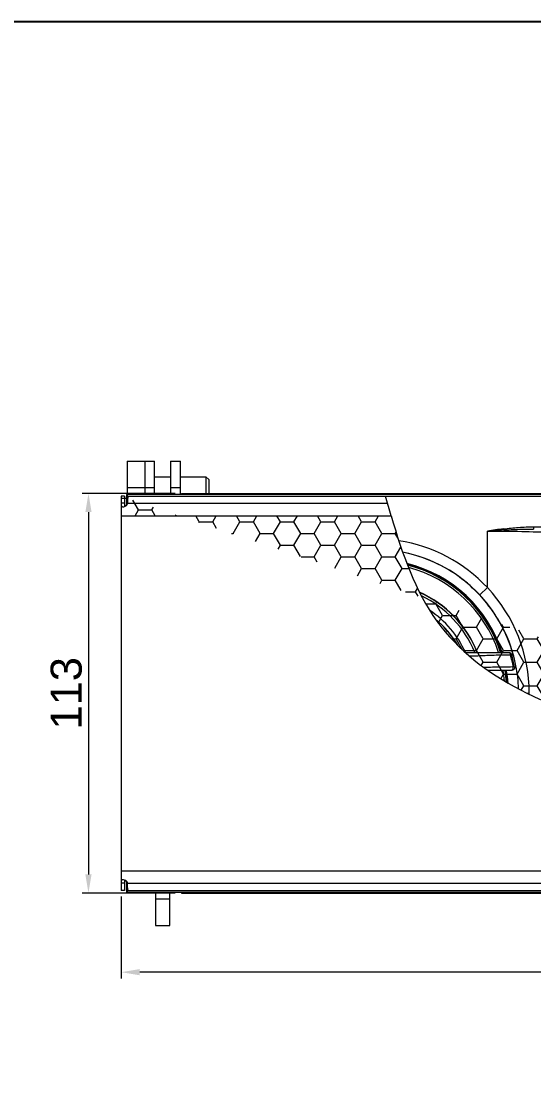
# Model space of a CAD drawing. Header units: millimetres. Extents: x 0 to 1040, y 0 to 735.
# Drawn here: x 326.6 to 470.9, y 432.9 to 735.1 of the extents above; entities that cross this region are included whole.
import ezdxf

# ---------------------------------------------------------------- set-up
doc = ezdxf.new("R2010")
doc.units = ezdxf.units.MM
doc.header["$LTSCALE"] = 0.1
doc.layers.get('0').update_dxf_attribs({"lineweight": 13})
doc.layers.get('Defpoints').update_dxf_attribs({"lineweight": 9})
doc.layers.add('图框', color=7, linetype='Continuous')
doc.layers.add('标注', color=251, linetype='Continuous', lineweight=9)
doc.styles.get("Standard").update_dxf_attribs({"font": 'arial.ttf'})
doc.dimstyles.new('STANDARD 3.5', dxfattribs={"dimscale": 3.5, "dimtxt": 2.5, "dimasz": 1.5, "dimexe": 0.5, "dimexo": 0.5, "dimgap": 0.5, "dimtad": 1, "dimtoh": 1, "dimdec": 1, "dimzin": 9, "dimdsep": 46, "dimtxsty": 'Standard', "dimcen": 0, "dimclrd": 256, "dimclre": 256, "dimclrt": 256, "dimadec": 0, "dimazin": 0, "dimtp": 0.01, "dimtm": 0.01, "dimtfac": 1, "dimtdec": 1, "dimtofl": 0, "dimtmove": 0, "dimatfit": 3, "dimfxl": 1, "dimtolj": 1, "dimtzin": 4, "dimlwd": -1, "dimlwe": -1, "dimarcsym": 0})

# ---------------------------------------------------------------- blocks, each defined once
blk = doc.blocks.new('*D10')
at = {"layer": 'Defpoints', "color": 0, "transparency": 16777216}
for p in [(371.7, 602.14), (345.5, 489.62), (371.7, 489.62)]:
    blk.add_point(p, dxfattribs=at)
at = {"layer": '标注', "transparency": 16777216}
for p, q in [((369.95, 602.14), (343.75, 602.14)), ((345.5, 596.89), (345.5, 494.87)), ((369.95, 489.62), (343.75, 489.62))]:
    blk.add_line(p, q, dxfattribs=at)
for points in [[(344.63, 596.89), (346.38, 596.89), (345.5, 602.14)], [(344.63, 494.87), (346.38, 494.87), (345.5, 489.62)]]:
    blk.add_solid(points, dxfattribs=at)
at = {"layer": '标注', "transparency": 16777216, "insert": (339.28, 545.88), "char_height": 8.75, "attachment_point": 5, "rotation": 90}
blk.add_mtext('\\A1;113', dxfattribs=at)
blk = doc.blocks.new('A4-H')
at = {"layer": '图框'}
blk.add_lwpolyline([(0, 210.021), (297, 210.021), (297, 0), (0, 0)], close=True, dxfattribs=at)
blk = doc.blocks.new('*D22')
at = {"layer": 'Defpoints', "color": 0, "transparency": 16777216}
for p in [(354.7, 490.38), (669.7, 490.38), (354.7, 467.33)]:
    blk.add_point(p, dxfattribs=at)
at = {"layer": '标注', "transparency": 16777216}
for p, q in [((354.7, 488.63), (354.7, 465.58)), ((669.7, 488.63), (669.7, 465.58)), ((664.45, 467.33), (359.95, 467.33))]:
    blk.add_line(p, q, dxfattribs=at)
for points in [[(359.95, 468.21), (359.95, 466.46), (354.7, 467.33)], [(664.45, 468.21), (664.45, 466.46), (669.7, 467.33)]]:
    blk.add_solid(points, dxfattribs=at)
at = {"layer": '标注', "transparency": 16777216, "insert": (512.2, 473.55), "char_height": 8.75, "attachment_point": 5}
blk.add_mtext('\\A1;315', dxfattribs=at)

msp = doc.modelspace()

# ---------------------------------------------------------------- hatches: boundary and pattern name
at = {"layer": '标注'}
h = msp.add_hatch(dxfattribs=at)
h.set_pattern_fill('HONEY', color=256, scale=1.2)
h.set_pattern_definition([(0, (-1537.8084, -3084.81), (5.715, 3.2995568), [3.81, -7.62]), (120, (-1537.8084, -3084.81), (-5.715, 3.2995568), [3.81, -7.62]), (60, (-1537.8084, -3084.81), (1e-08, 6.5991136), [-7.62, 3.81])])
edge = h.paths.add_edge_path()
edge.add_line((354.7, 601.38), (354.7, 490.38))
edge.add_line((354.7, 595.88), (430.79, 595.88))
edge.add_spline(control_points=[(430.79, 595.88), (433.94, 585.12), (444.32, 554.84), (521.1, 521.25), (607.37, 545.4), (655.2, 506.59), (668.2, 495.85)], knot_values=[6.298753, 6.298753, 6.298753, 6.298753, 38.874051, 100.765624, 231.297321, 280.254882, 280.254882, 280.254882, 280.254882], degree=3, periodic=0)
edge.add_line((354.7, 495.88), (668.16, 495.88))

# ---------------------------------------------------------------- linework, layer by layer
at = {"lineweight": 9}
for p, q in [((356.4, 611.28), (356.4, 601.88)), ((356.4, 611.28), (364.15, 611.28)), ((361.4, 611.28), (361.4, 601.88)), ((364.15, 601.88), (364.15, 611.28)), ((368.65, 611.28), (368.65, 601.88)), ((368.65, 611.28), (371.4, 611.28)), ((371.4, 601.88), (371.4, 611.28)), ((364.15, 606.88), (368.65, 606.88)), ((371.4, 606.88), (378.6, 606.88)), ((378.6, 606.88), (378.6, 602.14)), ((379.4, 606.08), (378.6, 606.88)), ((379.4, 606.08), (379.4, 602.14)), ((354.7, 601.38), (354.7, 490.38)), ((355.7, 601.38), (354.7, 601.38)), ((355.7, 601.38), (355.7, 598.52)), ((356.2, 601.88), (356.2, 598.81)), ((356.2, 601.88), (356.48, 601.6)), ((429.06, 601.88), (356.2, 601.88)), ((364.15, 603.78), (356.4, 603.78)), ((356.48, 600.38), (356.48, 601.6)), ((356.7, 601.38), (429.2, 601.38)), ((371.4, 603.78), (368.65, 603.78)), ((371.7, 602.14), (371.7, 601.88)), ((371.7, 602.14), (428.99, 602.14)), ((428.99, 602.14), (652.7, 602.14)), ((668.2, 601.88), (429.06, 601.88)), ((429.19, 601.42), (629.9, 601.42)), ((355.7, 599.38), (354.7, 599.38)), ((356.49, 599.38), (429.77, 599.38)), ((470.91, 592.77), (470.91, 592.08)), ((470.91, 592.77), (553.49, 592.77)), ((457.93, 575.63), (457.93, 591.57)), ((462.46, 592.17), (462.5, 591.86)), ((457.93, 575.63), (455.74, 573.58)), ((451.67, 557.38), (463.94, 557.38)), ((464.4, 556.72), (464.77, 556.72)), ((465.57, 553.28), (465.21, 553.28)), ((458, 552.38), (464.91, 552.38)), ((469.14, 545.88), (469.7, 545.88)), ((355.7, 493.24), (355.7, 490.38)), ((356.2, 492.95), (356.2, 489.88)), ((355.7, 492.38), (354.7, 492.38)), ((355.7, 490.38), (354.7, 490.38)), ((356.2, 489.88), (356.48, 490.16)), ((356.2, 489.88), (668.2, 489.88)), ((356.48, 490.16), (356.48, 491.38)), ((356.49, 492.38), (512.2, 492.38)), ((356.7, 490.38), (512.2, 490.38)), ((364.4, 489.88), (364.4, 480.48)), ((368.4, 480.48), (368.4, 489.88)), ((371.7, 489.88), (371.7, 489.62)), ((371.7, 489.62), (652.7, 489.62)), ((364.4, 487.98), (368.4, 487.98)), ((364.4, 480.48), (368.4, 480.48))]:
    msp.add_line(p, q, dxfattribs=at)
for centre, radius, start, end in [((355.31, 599.79), 1.33, 306.0502, 309.2035), ((478.41, 303.37), 288.93, 93.1573, 94.0653), ((426.2, 545.88), 43.5, 43.1569, 81.0708), ((426.2, 545.88), 40.5, 43.1565, 78.8205), ((426.2, 545.88), 37.64, 17.7904, 76.1299), ((426.2, 545.88), 37.46, 17.9261, 75.9433), ((426.2, 545.88), 37.25, 18.013, 75.7102), ((426.2, 545.88), 36.7, 18.2962, 75.0903), ((426.2, 545.88), 31.11, 21.704, 66.1712), ((426.2, 545.88), 31.04, 21.7564, 66.0152), ((426.2, 545.88), 43.5, 0.0003, 43.1568), ((426.2, 545.88), 30.39, 22.2576, 64.4704), ((426.2, 545.88), 40.5, 10.982, 43.1567), ((426.2, 545.88), 28, 24.3167, 56.5748), ((426.2, 545.88), 27, 29.7973, 50.9333), ((426.2, 545.88), 26.92, 30.4233, 50.317), ((426.2, 545.88), 39.71, 10.7369, 15.847), ((426.2, 545.88), 40.06, 10.6408, 15.7019), ((426.21, 545.88), 40.49, 1.7537, 10.9836), ((426.2, 545.88), 36.7, 5.3853, 10.2213), ((426.2, 545.88), 37.25, 4.7754, 10.0678), ((426.2, 545.88), 37.46, 4.5467, 9.9922), ((426.2, 545.88), 37.64, 4.3638, 9.9445), ((426.2, 545.88), 43.5, 359.6414, 359.9997)]:
    msp.add_arc(centre, radius, start, end, dxfattribs=at)
for points, knots in [([(356.7, 601.38), (356.69, 601.38), (356.66, 601.36), (356.63, 601.27), (356.59, 601.08), (356.55, 600.78), (356.53, 600.54), (356.52, 600.4)], [0, 0, 0, 0, 0.03136, 0.087207, 0.286612, 0.597201, 1, 1, 1, 1]), ([(354.7, 599.38), (354.7, 599.23), (354.7, 599.03), (354.72, 598.77), (354.76, 598.64), (354.84, 598.53), (354.94, 598.46), (355.07, 598.42), (355.16, 598.41), (355.21, 598.41)], [0, 0, 0, 0, 0.349231, 0.483212, 0.592152, 0.686482, 0.779599, 0.882113, 1, 1, 1, 1]), ([(355.21, 598.41), (355.36, 598.41), (355.67, 598.48), (355.96, 598.61), (356.1, 598.71)], [0, 0, 0, 0, 0.454917, 1, 1, 1, 1]), ([(355.7, 599.38), (355.7, 599.22), (355.7, 599), (355.72, 598.71), (355.75, 598.58), (355.77, 598.53)], [0, 0, 0, 0, 0.548424, 0.793732, 1, 1, 1, 1]), ([(356.16, 598.76), (356.25, 598.84), (356.42, 599.02), (356.49, 599.26), (356.49, 599.38)], [0, 0, 0, 0, 0.498082, 1, 1, 1, 1]), ([(356.52, 600.4), (356.52, 600.32), (356.5, 599.98), (356.49, 599.64), (356.49, 599.38)], [0, 0, 0, 0, 0.234091, 1, 1, 1, 1]), ([(462.46, 592.17), (463.16, 592.26), (464.57, 592.41), (466.68, 592.61), (468.79, 592.74), (470.2, 592.77), (470.91, 592.77)], [0, 0, 0, 0, 0.249994, 0.500003, 0.749995, 1, 1, 1, 1]), ([(457.93, 591.57), (463.65, 591.57), (474.75, 591.37), (485.84, 590.72), (491.2, 590.27)], [0, 0, 0, 0, 0.515123, 1, 1, 1, 1]), ([(462.5, 591.86), (463.2, 591.9), (466.01, 592.04), (468.81, 592.11), (470.91, 592.08)], [0, 0, 0, 0, 0.251093, 1, 1, 1, 1]), ([(465.94, 553.59), (465.44, 556.16), (464.3, 559.94), (462.1, 564.69), (459.45, 569.21), (455.33, 574.33), (449.3, 579.42), (442.41, 583.24), (437.15, 584.94), (434.32, 585.53), (434.06, 585.58)], [0, 0, 0, 0, 0.1249702, 0.1875261, 0.250069, 0.3750381, 0.5, 0.624962, 0.7499311, 0.7627078, 0.7627078, 0.7627078, 0.7627078]), ([(452.82, 556.38), (452.89, 556.38), (453.54, 556.4), (454.85, 556.45), (456.78, 556.53), (458.82, 556.62), (461.37, 556.69), (463.22, 556.72), (464.4, 556.72)], [0.1785738, 0.1785738, 0.1785738, 0.1785738, 0.1940127, 0.3164253, 0.4569552, 0.6059102, 0.7492304, 1, 1, 1, 1]), ([(463.94, 557.38), (464.12, 557.38), (464.49, 557.23), (464.72, 556.91), (464.77, 556.72)], [0, 0, 0, 0, 0.478491, 1, 1, 1, 1]), ([(463.94, 557.38), (464, 557.38), (464.12, 557.34), (464.27, 557.19), (464.36, 556.98), (464.39, 556.81), (464.4, 556.72)], [0, 0, 0, 0, 0.196359, 0.424159, 0.695177, 1, 1, 1, 1]), ([(465.21, 553.28), (464.1, 553.27), (462.31, 553.26), (459.8, 553.21), (458.16, 553.16), (457.2, 553.13), (456.96, 553.12)], [0, 0, 0, 0, 0.2442649, 0.390686, 0.5483637, 0.6013669, 0.6013669, 0.6013669, 0.6013669]), ([(464.7, 552.38), (464.77, 552.38), (464.93, 552.44), (465.11, 552.66), (465.21, 552.95), (465.22, 553.17), (465.21, 553.28)], [0, 0, 0, 0, 0.188142, 0.431483, 0.718931, 1, 1, 1, 1]), ([(465.57, 553.28), (465.59, 553.17), (465.59, 552.94), (465.44, 552.64), (465.2, 552.44), (465.01, 552.38), (464.91, 552.38)], [0, 0, 0, 0, 0.270794, 0.532121, 0.775816, 1, 1, 1, 1]), ([(355.21, 493.35), (355.16, 493.35), (355.07, 493.34), (354.94, 493.3), (354.84, 493.23), (354.76, 493.12), (354.72, 492.99), (354.7, 492.73), (354.7, 492.53), (354.7, 492.38)], [0, 0, 0, 0, 0.117887, 0.220401, 0.313519, 0.407848, 0.516788, 0.650769, 1, 1, 1, 1]), ([(355.4, 493.33), (355.38, 493.33), (355.32, 493.34), (355.26, 493.35), (355.21, 493.35)], [0, 0, 0, 0, 0.262505, 1, 1, 1, 1]), ([(356.1, 493.05), (356.04, 493.09), (355.83, 493.22), (355.58, 493.3), (355.4, 493.33)], [0, 0, 0, 0, 0.270648, 1, 1, 1, 1]), ([(355.77, 493.23), (355.75, 493.18), (355.72, 493.05), (355.7, 492.76), (355.7, 492.54), (355.7, 492.38)], [0, 0, 0, 0, 0.206268, 0.451576, 1, 1, 1, 1]), ([(356.49, 492.38), (356.49, 492.51), (356.4, 492.78), (356.2, 492.97), (356.1, 493.05)], [0, 0, 0, 0, 0.502363, 1, 1, 1, 1]), ([(356.52, 491.36), (356.52, 491.44), (356.5, 491.78), (356.49, 492.12), (356.49, 492.38)], [0, 0, 0, 0, 0.234091, 1, 1, 1, 1]), ([(356.7, 490.38), (356.69, 490.38), (356.66, 490.4), (356.63, 490.49), (356.59, 490.68), (356.55, 490.98), (356.53, 491.22), (356.52, 491.36)], [0, 0, 0, 0, 0.03136, 0.087207, 0.286612, 0.597201, 1, 1, 1, 1])]:
    msp.add_open_spline(points, degree=3, knots=knots, dxfattribs=at)
msp.add_open_spline([(462.46, 592.17), (460.95, 591.99), (459.44, 591.79), (457.93, 591.57)], degree=3, dxfattribs=at)
at = {"layer": '标注'}
for p, q in [((430.79, 595.88), (429.19, 601.42)), ((354.7, 595.88), (430.79, 595.88)), ((354.7, 495.88), (668.16, 495.88))]:
    msp.add_line(p, q, dxfattribs=at)
msp.add_open_spline([(430.79, 595.88), (433.94, 585.12), (444.32, 554.84), (521.1, 521.25), (607.37, 545.4), (655.2, 506.59), (668.2, 495.85)], degree=3, knots=[6.298753, 6.298753, 6.298753, 6.298753, 38.874051, 100.765624, 231.297321, 280.254882, 280.254882, 280.254882, 280.254882], dxfattribs=at)

# ---------------------------------------------------------------- block references
at = {"layer": '图框', "xscale": 3.5, "yscale": 3.5, "zscale": 3.5}
msp.add_blockref('A4-H', (0, 0), dxfattribs=at)

# ---------------------------------------------------------------- dimensions: what is measured, and where the dimension line sits
at = {"layer": '标注'}
dim = msp.add_linear_dim(base=(345.5, 489.62), p1=(371.7, 602.14), p2=(371.7, 489.62), angle=90, dimstyle='STANDARD 3.5', override={"dimdec": 0}, dxfattribs=at)
dim.commit()
dim.dimension.update_dxf_attribs({"geometry": '*D10', "text_midpoint": (339.28, 545.88)})
dim = msp.add_linear_dim(base=(354.7, 467.33), p1=(669.7, 490.38), p2=(354.7, 490.38), dimstyle='STANDARD 3.5', dxfattribs=at)
dim.commit()
dim.dimension.update_dxf_attribs({"geometry": '*D22', "text_midpoint": (512.2, 473.55)})

doc.saveas('drawing.dxf')
